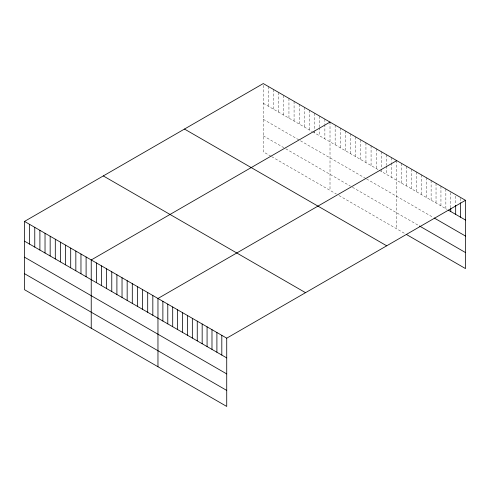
<?xml version="1.0" encoding="UTF-8"?>
<svg xmlns="http://www.w3.org/2000/svg" width="490" height="490" viewBox="0 0 490 490"><rect width="100%" height="100%" fill="white"/><g stroke="black" fill="none" stroke-linecap="round" stroke-linejoin="round"><path stroke-width="0.37" stroke-dasharray="2.45 1.84" d="M263.277 103.298L312.044 131.455M312.687 131.822L378.776 169.981M379.419 170.349L447.082 209.414M263.277 119.315L299.212 140.06M300.493 140.802L365.944 178.587M366.587 178.954L432.964 217.278M263.277 135.81L283.814 147.668M285.737 148.776L350.546 186.194M352.469 187.309L418.846 225.627M270.976 156.273L263.277 151.827L263.277 83.563M271.619 156.641L336.428 194.058M338.994 195.541L405.34 233.846M460.588 198.236L460.588 202.033M455.676 196.159L455.676 204.514M450.769 192.57L450.769 207.748M445.857 188.975L445.857 208.709M440.945 186.139L440.945 205.874M436.033 183.303L436.033 203.038M431.12 180.467L431.12 200.202M426.214 177.631L426.214 197.366M421.302 174.795L421.302 194.53M416.39 171.959L416.39 191.694M411.478 169.124L411.478 188.858M406.565 166.288L406.565 186.022M401.653 163.458L401.653 183.186M396.747 160.622L396.747 228.885M391.614 157.657L391.614 162.208M391.614 162.968L391.614 177.392M386.475 154.693L386.475 165.32M386.475 166.079L386.475 174.428M381.343 151.728L381.343 168.425M381.343 169.185L381.343 171.463M376.21 148.764L376.21 168.499M371.077 145.799L371.077 165.534M365.944 142.835L365.944 162.57M360.812 139.877L360.812 159.605M355.679 136.912L355.679 156.641M350.546 133.948L350.546 153.682M345.413 130.983L345.413 150.718M340.281 128.019L340.281 147.753M335.148 125.054L335.148 144.789M330.009 122.09L330.009 190.353M324.876 119.125L324.876 123.682M324.876 124.442L324.876 138.86M319.743 116.167L319.743 126.788M319.743 127.547L319.743 135.895M314.611 113.202L314.611 129.899M314.611 130.659L314.611 132.931M309.478 110.238L309.478 129.972M304.345 107.273L304.345 127.008M299.212 104.309L299.212 124.044M294.08 101.344L294.08 121.079M288.947 98.38L288.947 118.115M283.814 95.421L283.814 115.15M278.681 92.457L278.681 112.186M273.543 89.492L273.543 109.227M268.41 86.528L268.41 106.263"/><path stroke-width="0.73" d="M465.5 200.312L226.723 338.174L226.723 406.437L24.5 289.688L24.5 221.419L263.277 83.563L465.5 200.312L465.5 268.581L406.565 234.557M330.009 122.09L91.232 259.951L91.232 328.214M396.747 160.622L157.964 298.477L157.964 366.74M448.313 210.124L465.5 220.047M434.189 217.989L465.5 236.064M419.458 225.982L465.5 252.564M184.479 129.054L386.702 245.809M103.298 175.928L305.521 292.677M24.5 221.419L226.723 338.174M24.5 241.154L226.723 357.908M24.5 257.17L226.723 373.919M24.5 273.671L226.723 390.42M460.588 202.793L460.588 217.211M455.676 205.267L455.676 214.375M450.769 208.507L450.769 211.545M221.811 335.338L221.811 355.072M216.899 332.502L216.899 352.237M211.986 329.666L211.986 349.401M207.074 326.83L207.074 346.565M202.168 323.994L202.168 343.729M197.256 321.158L197.256 340.893M192.343 318.322L192.343 338.057M187.431 315.487L187.431 335.221M182.519 312.657L182.519 332.385M177.613 309.821L177.613 329.55M172.701 306.985L172.701 326.72M167.788 304.149L167.788 323.884M162.876 301.313L162.876 321.048M152.831 295.513L152.831 315.248M147.698 292.548L147.698 312.283M142.566 289.584L142.566 309.319M137.433 286.619L137.433 306.354M132.3 283.661L132.3 303.39M127.167 280.697L127.167 300.431M122.035 277.732L122.035 297.467M116.902 274.768L116.902 294.502M111.769 271.803L111.769 291.538M106.63 268.839L106.63 288.573M101.497 265.874L101.497 285.609M96.365 262.916L96.365 282.644M86.099 256.987L86.099 276.721M80.966 254.022L80.966 273.757M75.834 251.058L75.834 270.792M70.701 248.093L70.701 267.828M65.568 245.129L65.568 264.863M60.435 242.164L60.435 261.899M55.303 239.206L55.303 258.934M50.164 236.241L50.164 255.976M45.031 233.277L45.031 253.012M39.898 230.312L39.898 250.047M34.766 227.348L34.766 247.083M29.633 224.383L29.633 244.118"/></g></svg>
